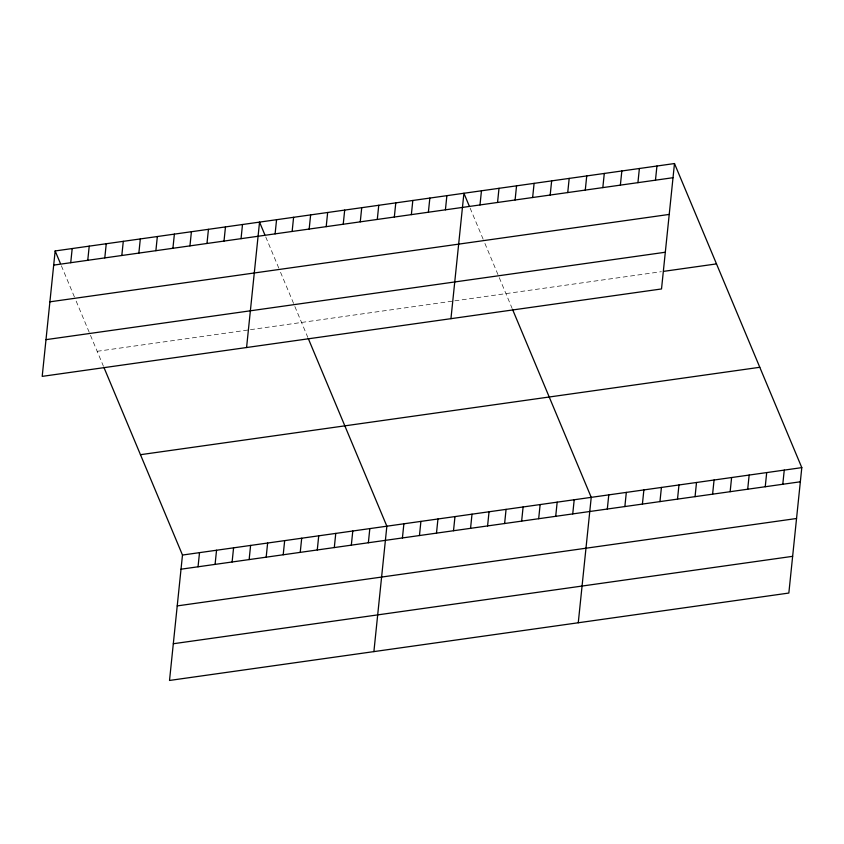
<?xml version="1.0" encoding="UTF-8"?>
<svg xmlns="http://www.w3.org/2000/svg" width="844" height="844" viewBox="0 0 844 844"><rect width="100%" height="100%" fill="white"/><g stroke="black" fill="none" stroke-linecap="round" stroke-linejoin="round"><path stroke-width="0.63" stroke-dasharray="4.22 3.17" d="M97.176 351.304L249.244 329.846M250.457 329.666L453.618 301.002M454.832 300.823L661.348 271.684M470.119 208.088L483.96 241.162M484.92 243.441L498.762 276.505M499.247 277.644L512.181 308.545M265.744 236.932L279.586 270.006M280.546 272.285L294.387 305.349M294.862 306.499L307.807 337.389M61.369 265.776L75.211 298.85M76.171 301.129L90.013 334.203M90.487 335.342L103.432 366.233"/><path stroke-width="1.27" d="M55.155 250.953L42.2 376.371L661.517 288.954L674.483 163.546L55.155 250.953L60.409 263.497M70.727 262.706L72.194 248.547M87.755 260.3L89.221 246.142M104.793 257.895L106.249 243.747M121.821 255.489L123.287 241.342M138.859 253.094L140.315 238.936M155.887 250.689L157.343 236.531M172.915 248.284L174.381 234.126M189.953 245.878L191.409 231.72M206.98 243.473L208.447 229.325M103.907 367.383L182.483 555.046L169.517 680.454L788.845 593.047L801.8 467.629L674.483 163.546M224.008 241.067L225.475 226.92M198.045 566.788L199.511 552.641M241.046 238.673L242.502 224.515M215.083 564.393L216.539 550.235M246.575 347.517L259.541 222.109L264.784 234.653M232.111 561.988L233.577 547.83M275.102 233.862L276.568 219.704M249.138 559.583L250.605 545.424M292.14 231.456L293.596 217.298M266.176 557.177L267.632 543.019M309.168 229.051L310.634 214.903M283.204 554.772L284.671 540.624M326.195 226.646L327.662 212.498M300.232 552.366L301.698 538.219M343.234 224.24L344.69 210.093M317.27 549.971L318.726 535.813M360.261 221.845L361.728 207.687M334.298 547.566L335.764 533.408M377.289 219.44L378.756 205.282M351.326 545.161L352.792 531.003M394.327 217.035L395.783 202.876M368.364 542.755L369.82 528.597M411.355 214.629L412.822 200.471M373.892 651.61L386.858 526.202L308.282 338.539M428.383 212.224L429.849 198.076M402.419 537.944L403.886 523.797M445.421 209.818L446.877 195.671M419.457 535.539L420.913 521.392M450.949 318.673L463.915 193.265L469.158 205.809M436.485 533.144L437.952 518.986M479.993 204.944L481.46 190.786M453.513 530.739L454.979 516.581M497.549 202.465L499.004 188.307M470.551 528.333L472.007 514.175M515.093 199.986L516.549 185.838M487.579 525.928L489.045 511.77M532.638 197.517L534.104 183.359M504.617 523.523L506.073 509.375M550.183 195.038L551.649 180.88M521.645 521.117L523.101 506.97M567.738 192.559L569.194 178.4M538.672 518.722L540.139 504.564M585.282 190.079L586.738 175.932M555.711 516.317L557.167 502.159M602.827 187.611L604.293 173.453M572.738 513.912L574.205 499.753M620.372 185.131L621.838 170.973M578.267 622.766L591.233 497.348L512.656 309.695M637.927 182.652L639.383 168.494M607.311 509.027L608.777 494.879M655.471 180.173L656.938 166.025M624.866 506.558L626.322 492.4M642.411 504.079L643.877 489.921M659.955 501.6L661.422 487.442M677.51 499.12L678.966 484.973M695.055 496.652L696.511 482.494M712.6 494.173L714.066 480.014M730.144 491.693L731.611 477.535M747.7 489.214L749.155 475.066M765.244 486.745L766.7 472.587M782.789 484.266L784.255 470.108M53.699 265.111L673.016 177.704M49.901 301.825L669.229 214.418M45.998 339.647L665.315 252.24M663.859 271.325L716.493 263.898M140.463 454.694L759.779 367.288M182.483 555.046L801.8 467.629M181.017 569.194L800.334 481.787M177.219 605.908L796.546 518.501M173.315 643.74L792.632 556.333"/></g></svg>
